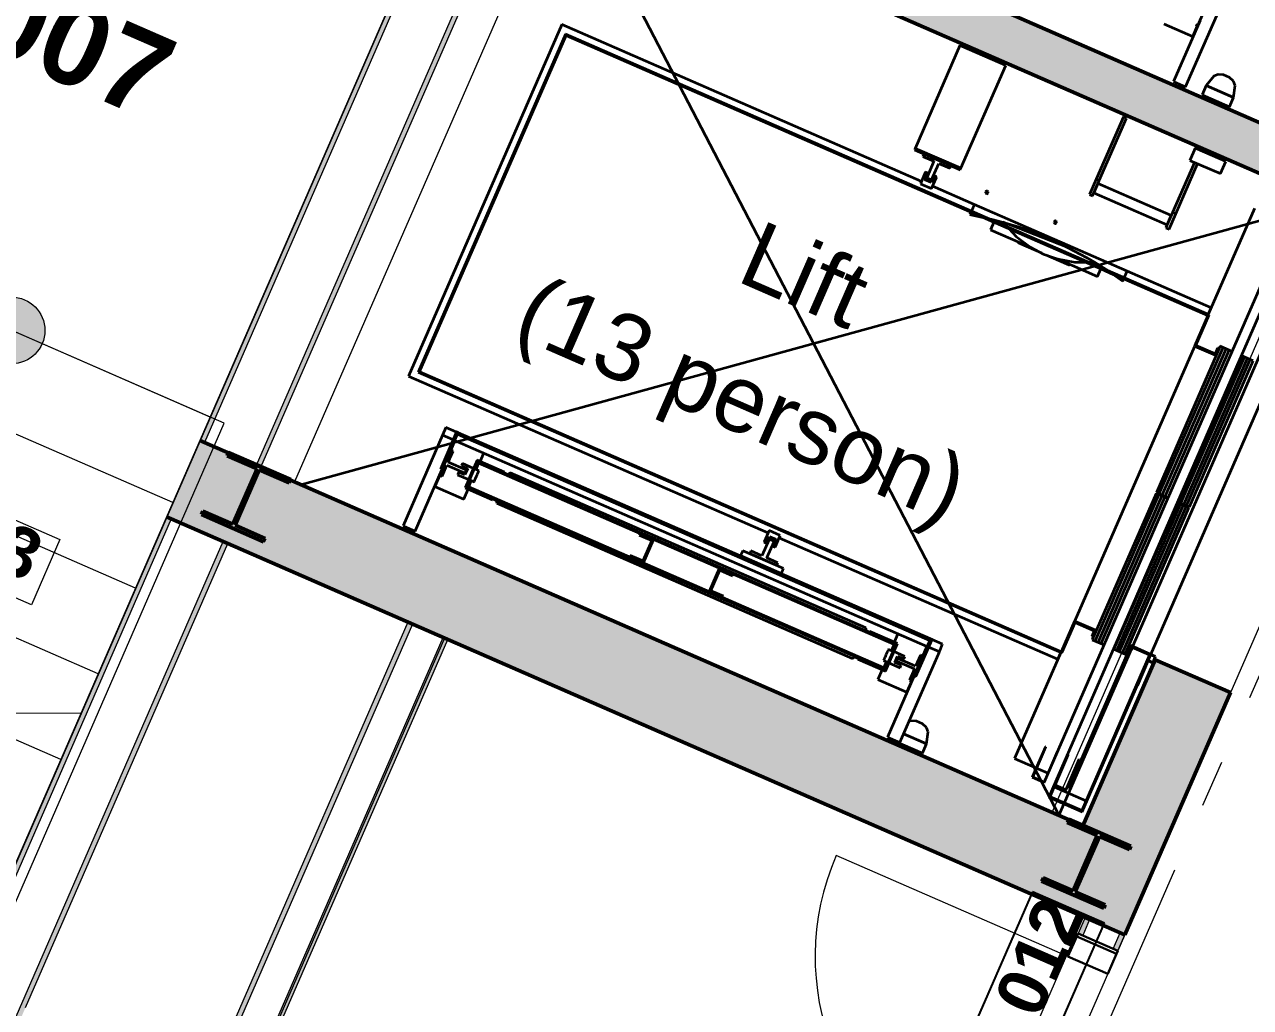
# Model space of a CAD drawing. Header units: millimetres. Extents: x -37281 to 954596, y -59787 to 956680.
# Drawn here: x 13860 to 17538, y -2818 to 130 of the extents above; entities that cross this region are included whole.
import ezdxf
from ezdxf.enums import TextEntityAlignment as Align

# ---------------------------------------------------------------- set-up
doc = ezdxf.new("R2010")
doc.units = ezdxf.units.MM
doc.header["$MEASUREMENT"] = 0
doc.linetypes.add('Double Dashed', pattern=[1093.611073, 529.166651, -211.666656, 141.111112, -211.666656])
for name, color, linetype in [('A-05-M_Gross_Int_Circulation', 7, 'Continuous'), ('A-05-M_Gross_Int_Plant', 7, 'Continuous'), ('A-15-M_Column_Int', 7, 'Continuous'), ('A-15-MG_Structural_Grid', 7, 'Continuous'), ('A-20-M_Floor_Slab', 7, 'Continuous'), ('A-25-M_Wall_Int', 7, 'Continuous'), ('ArchiCAD Door Markers', 7, 'Continuous'), ('ArchiCAD Doors', 7, 'Continuous'), ('New_A-05-M_Gross_Int_Circulation', 7, 'Continuous')]:
    doc.layers.add(name, color=color, linetype=linetype)
for name, color, linetype, lineweight, true_color in [('A-05-M_Gross_Int_Circulation_Pen_No__74', 7, 'Continuous', 20, 0x606060), ('A-05-M_Gross_Int_Plant_Pen_No__74', 7, 'Continuous', 20, 0x606060), ('A-15-M_Column_Int_Pen_No__28', 7, 'Continuous', 50, 0x2a2a2a), ('A-15-MG_Structural_Grid_Pen_No__163', 7, 'Continuous', 0, 0x750077), ('A-25-M_Wall_Int_Pen_No__107', 7, 'Continuous', 15, 0xa6a6a6), ('A-25-M_Wall_Int_Pen_No__27', 7, 'Continuous', 50, 0x2a2a2a), ('ArchiCAD Doors_Pen_No__27', 7, 'Continuous', 50, 0x2a2a2a), ('ArchiCAD Doors_Pen_No__43', 7, 'Continuous', 30, 0x444444), ('ArchiCAD Doors_Pen_No__63', 7, 'Continuous', 20, 0x606060), ('New_A-05-M_Gross_Int_Circulation_Pen_No__74', 7, 'Continuous', 20, 0x606060)]:
    doc.layers.add(name, color=color, linetype=linetype, lineweight=lineweight, true_color=true_color)
for name, color, linetype, lineweight in [('A-20-M_Floor_Slab_Pen_No__89', 8, 'Continuous', 20), ('A-25-M_Wall_Int_Pen_No__1', 7, 'Continuous', 13), ('A-30-M_Stair_Pen_No__1', 7, 'Continuous', 13), ('A-30-M_Stair_Pen_No__2', 8, 'Continuous', 15), ('A-80-M_Lift_Pen_No__8', 7, 'Continuous', 35), ('ArchiCAD Door Markers_Pen_No__1', 7, 'Continuous', 13), ('ArchiCAD Door Markers_Pen_No__5', 7, 'Continuous', 25), ('ArchiCAD Doors_Pen_No__1', 7, 'Continuous', 13), ('ArchiCAD Zone Stamps_Pen_No__9', 7, 'Continuous', 13), ('New_A-95-P_Text_1_50_GA_Pen_No__1', 7, 'Continuous', 13), ('New_ArchiCAD Zone Stamps_Pen_No__9', 7, 'Continuous', 13)]:
    doc.layers.add(name, color=color, linetype=linetype, lineweight=lineweight)
doc.styles.add('GENERATED_STYLE_1', font='')
doc.styles.add('GENERATED_STYLE_2', font='')
doc.styles.add('GENERATED_STYLE_3', font='')
doc.styles.add('GENERATED_STYLE_4', font='')
doc.styles.get('GENERATED_STYLE_1').set_extended_font_data('Swis721 BT', bold=True)
doc.styles.get('GENERATED_STYLE_2').set_extended_font_data('Arial', bold=True)
doc.styles.get('GENERATED_STYLE_3').set_extended_font_data('Arial')
doc.styles.get('GENERATED_STYLE_4').set_extended_font_data('Swis721 BT')

# ---------------------------------------------------------------- blocks, each defined once
blk = doc.blocks.new('Hub Circulation-Second_SF014_18_3', base_point=(12677, 5772.6))
at = {"layer": 'New_A-05-M_Gross_Int_Circulation_Pen_No__74', "linetype": 'Continuous'}
blk.add_line((19055.2, 1744.8), (16671.1, -3722.7), dxfattribs=at)
at = {"layer": 'New_ArchiCAD Zone Stamps_Pen_No__9'}
for tag, height, style, p in [('ROOM_NAME', 250, 'GENERATED_STYLE_2', (11346.7, 7549.1)), ('zoneNameLine2', 250, 'GENERATED_STYLE_2', (11158.2, 7117)), ('ROOM_NUMBER', 200, 'GENERATED_STYLE_3', (10969.8, 6696.3)), ('measuredAreaCode', 200, 'GENERATED_STYLE_3', (10812.8, 6336.2)), ('ROOM_WALLS_PRM', 200, 'GENERATED_STYLE_3', (11120.2, 6202.1)), ('DUMMY_649', 200, 'GENERATED_STYLE_3', (11749.4, 5927.8)), ('DUMMY_650', 133.3, 'GENERATED_STYLE_3', (12028.6, 5821.2))]:
    blk.add_attdef(tag, text='', height=height, rotation=336.4404, dxfattribs=dict(at, style=style)).set_placement(p, align=Align.TOP_LEFT)
blk = doc.blocks.new('Female WC_INB 2253_24_3', base_point=(14906.9, -4820.6))
at = {"layer": 'A-05-M_Gross_Int_Plant_Pen_No__74', "linetype": 'Continuous'}
for p, q in [((15120.2, -1710.3), (14465.7, -3211.3)), ((17036.9, -2546.1), (15120.2, -1710.3)), ((16501.3, -3774.4), (17036.9, -2546.1))]:
    blk.add_line(p, q, dxfattribs=at)
at = {"layer": 'ArchiCAD Zone Stamps_Pen_No__9'}
for tag, height, style, p in [('ROOM_NAME', 250, 'GENERATED_STYLE_2', (14519.2, -3455.1)), ('zoneNameLine2', 250, 'GENERATED_STYLE_2', (14330.7, -3887.2)), ('ROOM_NUMBER', 200, 'GENERATED_STYLE_3', (14142.3, -4307.9)), ('measuredAreaCode', 200, 'GENERATED_STYLE_3', (13985.3, -4668)), ('DUMMY_649', 200, 'GENERATED_STYLE_3', (14292.7, -4802.1)), ('DUMMY_650', 200, 'GENERATED_STYLE_3', (14763.4, -5007.3)), ('DUMMY_651', 133.3, 'GENERATED_STYLE_3', (15042.7, -5113.9))]:
    blk.add_attdef(tag, text='', height=height, rotation=336.4404, dxfattribs=dict(at, style=style)).set_placement(p, align=Align.TOP_LEFT)
blk = doc.blocks.new('Stair 03_INB 2252_29_3', base_point=(13326.6, -173.2))
at = {"layer": 'A-05-M_Gross_Int_Circulation_Pen_No__74', "linetype": 'Continuous'}
blk.add_line((12614.2, -5180.7), (15322.2, 1029.5), dxfattribs=at)
at = {"layer": 'ArchiCAD Zone Stamps_Pen_No__9'}
for tag, height, style, p in [('ROOM_NAME', 250, 'GENERATED_STYLE_2', (13078.5, 1131.5)), ('zoneNameLine2', 250, 'GENERATED_STYLE_2', (12890, 699.3)), ('ROOM_NUMBER', 200, 'GENERATED_STYLE_3', (12701.6, 278.6)), ('measuredAreaCode', 200, 'GENERATED_STYLE_3', (12544.6, -81.5)), ('DUMMY_649', 200, 'GENERATED_STYLE_3', (12852, -215.5)), ('DUMMY_650', 200, 'GENERATED_STYLE_3', (13341.3, -428.9)), ('DUMMY_651', 133.3, 'GENERATED_STYLE_3', (13620.6, -535.5))]:
    blk.add_attdef(tag, text='', height=height, rotation=336.4404, dxfattribs=dict(at, style=style)).set_placement(p, align=Align.TOP_LEFT)
blk = doc.blocks.new('Slab_3_3', base_point=(4098.2, -1742.5))
at = {"layer": 'A-20-M_Floor_Slab_Pen_No__89', "linetype": 'Continuous', "flags": 128}
for points in [[(4098.2, -1742.5), (7679.1, 6433.3), (7408.6, 6181.5), (7863.9, 6610.1), (7781, 6699.2), (15385.5, 13775.7), (15455.9, 13700.1), (17774.7, 15857.9), (18446.1, 15136.4), (19353.7, 17217.8), (53673.3, 2252.6), (46447.7, -14317.9), (43562.2, -13059.7), (41504.6, -17778.4), (12656.3, -5199.1), (14458.9, -1065.4), (11927.1, 38.6), (10023.8, -4326.4)], [(17800.8, -266.4), (15527.5, 724.8), (16328.9, 2562.7), (18602.2, 1571.5)], [(16943.4, -2232.6), (17744.8, -394.7), (15471.5, 596.5), (14670.1, -1241.4)]]:
    blk.add_lwpolyline(points, close=True, dxfattribs=at)
blk = doc.blocks.new('Wall_23_3', base_point=(12614.2, -5180.7))
at = {"layer": 'A-25-M_Wall_Int_Pen_No__107', "linetype": 'Continuous'}
for points in [[(15187.4, 720.4), (14386, -1117.5), (14399.7, -1123.4), (15201.1, 714.4)], [(15356.9, 646.5), (14555.5, -1191.4), (14569.3, -1197.4), (15370.7, 640.5)], [(14286, -1346.6), (12614.2, -5180.7), (12627.9, -5186.7), (14299.8, -1352.6)], [(14455.6, -1420.6), (12783.8, -5254.7), (12797.5, -5260.7), (14469.4, -1426.6)]]:
    blk.add_hatch(color=256, dxfattribs=at).paths.add_polyline_path(points)
at = {"layer": 'A-25-M_Wall_Int_Pen_No__107', "linetype": 'Continuous', "lineweight": 0, "true_color": 0x535353}
for points in [[(14386, -1117.5), (14286, -1346.6), (14299.8, -1352.6), (14399.7, -1123.4)], [(14399.7, -1123.4), (14299.8, -1352.6), (14455.6, -1420.6), (14555.5, -1191.4)], [(14555.5, -1191.4), (14455.6, -1420.6), (14469.4, -1426.6), (14569.3, -1197.4)]]:
    blk.add_hatch(color=251, dxfattribs=at).paths.add_polyline_path(points)
at = {"layer": 'A-25-M_Wall_Int_Pen_No__1', "linetype": 'Continuous'}
for p, q in [((15201.1, 714.4), (14399.7, -1123.4)), ((14555.5, -1191.4), (15356.9, 646.5)), ((14299.8, -1352.6), (12627.9, -5186.7)), ((12783.8, -5254.7), (14455.6, -1420.6))]:
    blk.add_line(p, q, dxfattribs=at)
at = {"layer": 'A-25-M_Wall_Int_Pen_No__1', "linetype": 'Continuous', "flags": 128}
for points in [[(14569.3, -1197.4), (15370.7, 640.5)], [(15080.6, 475.5), (12614.2, -5180.7)], [(13862.8, -2817.6), (14469.4, -1426.6)]]:
    blk.add_lwpolyline(points, dxfattribs=at)
at = {"layer": 'A-25-M_Wall_Int_Pen_No__27', "linetype": 'Continuous'}
for p, q in [((14399.7, -1123.4), (14386, -1117.5)), ((14555.5, -1191.4), (14399.7, -1123.4)), ((14569.3, -1197.4), (14555.5, -1191.4)), ((14286, -1346.6), (14299.8, -1352.6)), ((14299.8, -1352.6), (14455.6, -1420.6)), ((14455.6, -1420.6), (14469.4, -1426.6))]:
    blk.add_line(p, q, dxfattribs=at)
blk = doc.blocks.new('Wall_25_3', base_point=(14403.6, -3053.4))
at = {"layer": 'A-25-M_Wall_Int_Pen_No__107', "linetype": 'Continuous'}
for points in [[(15010.2, -1662.4), (14403.6, -3053.4), (14411.4, -3073.1), (15023.9, -1668.4)], [(14470.8, -3224.5), (15129.4, -1714.3), (15115.6, -1708.3), (14463.1, -3204.8)]]:
    blk.add_hatch(color=256, dxfattribs=at).paths.add_polyline_path(points)
at = {"layer": 'A-25-M_Wall_Int_Pen_No__1', "linetype": 'Continuous'}
for p, q in [((15023.9, -1668.4), (14411.4, -3073.1)), ((14463.1, -3204.8), (15115.6, -1708.3))]:
    blk.add_line(p, q, dxfattribs=at)
at = {"layer": 'A-25-M_Wall_Int_Pen_No__1', "linetype": 'Continuous', "flags": 128}
for points in [[(15010.2, -1662.4), (14403.6, -3053.4)], [(15129.4, -1714.3), (15010.2, -1662.4)], [(14470.8, -3224.5), (15129.4, -1714.3)]]:
    blk.add_lwpolyline(points, dxfattribs=at)
blk = doc.blocks.new('Wall_71_3', base_point=(15243.3, 848.8))
at = {"layer": 'A-25-M_Wall_Int_Pen_No__107', "linetype": 'Continuous', "lineweight": 0, "true_color": 0x535353}
blk.add_hatch(color=251, dxfattribs=at).paths.add_polyline_path([(15370.7, 640.5), (17836.5, -434.7), (17892.4, -306.4), (15426.7, 768.8)])
at = {"layer": 'A-25-M_Wall_Int_Pen_No__27', "linetype": 'Continuous', "flags": 128}
for points in [[(17892.4, -306.4), (15426.7, 768.8)], [(15370.7, 640.5), (17836.5, -434.7)]]:
    blk.add_lwpolyline(points, dxfattribs=at)
blk = doc.blocks.new('Wall_72_3', base_point=(14386, -1117.5))
at = {"layer": 'A-25-M_Wall_Int_Pen_No__107', "linetype": 'Continuous', "lineweight": 0, "true_color": 0x535353}
blk.add_hatch(color=251, dxfattribs=at).paths.add_polyline_path([(14469.4, -1426.6), (17160.6, -2600.1), (17035.1, -2272.6), (14569.3, -1197.4)])
at = {"layer": 'A-25-M_Wall_Int_Pen_No__27', "linetype": 'Continuous', "flags": 128}
for points in [[(17035.1, -2272.6), (14569.3, -1197.4)], [(14469.4, -1426.6), (17160.6, -2600.1)]]:
    blk.add_lwpolyline(points, dxfattribs=at)
blk = doc.blocks.new('Simple Door Opening_5')
at = {"layer": 'ArchiCAD Doors_Pen_No__27', "linetype": 'Continuous'}
for p, q in [((-455, 0), (-455, 246)), ((455, 0), (455, 246))]:
    blk.add_line(p, q, dxfattribs=at)
blk = doc.blocks.new('Simple Door Opening_6')
at = {"layer": 'ArchiCAD Doors_Pen_No__27', "linetype": 'Continuous'}
for p, q in [((-450, 0), (-450, -246)), ((450, 0), (450, -246))]:
    blk.add_line(p, q, dxfattribs=at)
blk = doc.blocks.new('Wall_74_3', base_point=(19055.2, 1744.8))
at = {"layer": 'A-25-M_Wall_Int_Pen_No__107', "linetype": 'Continuous', "lineweight": 0, "true_color": 0x535353}
for points in [[(19055.2, 1744.8), (18693.8, 1531.5), (18473.1, 1025.3), (18698.6, 927)], [(18338.9, 102), (18113.4, 200.4), (17615.8, -940.9), (17841.3, -1039.2)], [(17477.5, -1873.3), (17252, -1775), (17035.1, -2272.6), (17160.6, -2600.1)]]:
    blk.add_hatch(color=251, dxfattribs=at).paths.add_polyline_path(points)
at = {"layer": 'A-25-M_Wall_Int_Pen_No__27', "linetype": 'Continuous', "flags": 128}
for points in [[(18698.6, 927), (19055.2, 1744.8)], [(18693.8, 1531.5), (18473.1, 1025.3)], [(18113.4, 200.4), (17892.4, -306.4)], [(17841.3, -1039.2), (18338.9, 102)], [(17836.5, -434.7), (17615.8, -940.9)], [(17252, -1775), (17035.1, -2272.6)], [(17160.6, -2600.1), (17477.5, -1873.3)]]:
    blk.add_lwpolyline(points, dxfattribs=at)
at = {"layer": 'ArchiCAD Doors', "color": 251, "linetype": 'Continuous', "lineweight": 20, "true_color": 0x606060, "xscale": -1, "zscale": 1000, "rotation": 246.4404159907759}
for name, p in [('Simple Door Opening_6', (18518.8, 514.5)), ('Simple Door Opening_5', (17433.9, -1357.9))]:
    blk.add_blockref(name, p, dxfattribs=at)
blk = doc.blocks.new('Door 19_5')
at = {"layer": 'ArchiCAD Doors_Pen_No__1', "linetype": 'Continuous'}
for p, q in [((-455.3, -15), (-455.3, 0)), ((455.3, -15), (455.3, 0)), ((-455.3, -115), (-455.3, -15)), ((455.3, -115), (455.3, -15)), ((-455.3, -130), (-455.3, -115)), ((455.3, -130), (455.3, -115))]:
    blk.add_line(p, q, dxfattribs=at)
at = {"layer": 'ArchiCAD Doors_Pen_No__43', "linetype": 'Continuous'}
for p, q in [((-445.3, 0), (-455.3, 0)), ((-455.3, 0), (-455.3, -130)), ((-379.3, 0), (-445.3, 0)), ((-445.3, 0), (-445.3, -130)), ((-379.3, -130), (-379.3, 0)), ((445.3, 0), (379.3, 0)), ((379.3, 0), (379.3, -130)), ((445.3, 0), (455.3, 0)), ((445.3, -130), (445.3, 0)), ((455.3, 0), (455.3, -130)), ((-445.3, -130), (-455.3, -130)), ((-445.3, -130), (-379.3, -130)), ((379.3, -130), (445.3, -130)), ((445.3, -130), (455.3, -130))]:
    blk.add_line(p, q, dxfattribs=at)
at = {"layer": 'ArchiCAD Doors_Pen_No__63', "linetype": 'Continuous'}
blk.add_line((379.3, 0), (379.3, 758.5), dxfattribs=at)
blk.add_arc((379.3, 0), 758.5, 90, 180, dxfattribs=at)
blk = doc.blocks.new('Door Stamp 17_3')
at = {"layer": 'ArchiCAD Door Markers_Pen_No__5', "linetype": 'Continuous'}
for p, q in [((514.6, -70), (-514.6, -70)), ((-514.6, -70), (-514.6, -305.7)), ((514.6, -70), (-514.6, -70)), ((514.6, -305.7), (514.6, -70)), ((-514.6, -305.7), (514.6, -305.7))]:
    blk.add_line(p, q, dxfattribs=at)
at = {"layer": 'ArchiCAD Door Markers_Pen_No__1', "style": 'GENERATED_STYLE_2'}
blk.add_attdef('AC_WIDO_ID', text='', height=150, rotation=180, dxfattribs=at).set_placement((457.5, -21.1), align=Align.BOTTOM_LEFT)
blk = doc.blocks.new('Wall_75_3', base_point=(17260.6, -2370.9))
at = {"layer": 'A-25-M_Wall_Int_Pen_No__107', "linetype": 'Continuous'}
for points in [[(17041.5, -2548.1), (17020.8, -2595.5), (17034.6, -2601.5), (17055.2, -2554.1)], [(17146.9, -2594.1), (17126.2, -2641.4), (17140, -2647.4), (17160.6, -2600.1)], [(16656.9, -3430.1), (16552, -3670.7), (16565.7, -3676.7), (16670.6, -3436.1)], [(16762.3, -3476.1), (16657.4, -3716.7), (16671.1, -3722.7), (16776, -3482.1)]]:
    blk.add_hatch(color=256, dxfattribs=at).paths.add_polyline_path(points)
at = {"layer": 'A-25-M_Wall_Int_Pen_No__1', "linetype": 'Continuous'}
for p, q in [((17055.2, -2554.1), (17034.6, -2601.5)), ((17034.6, -2601.5), (17020.8, -2595.5)), ((17126.2, -2641.4), (17034.6, -2601.5)), ((17126.2, -2641.4), (17146.9, -2594.1)), ((17140, -2647.4), (17126.2, -2641.4)), ((16670.6, -3436.1), (16565.7, -3676.7)), ((16670.6, -3436.1), (16656.9, -3430.1)), ((16762.3, -3476.1), (16670.6, -3436.1)), ((16657.4, -3716.7), (16762.3, -3476.1)), ((16776, -3482.1), (16762.3, -3476.1))]:
    blk.add_line(p, q, dxfattribs=at)
at = {"layer": 'A-25-M_Wall_Int_Pen_No__1', "linetype": 'Continuous', "flags": 128}
for points in [[(17041.5, -2548.1), (17020.8, -2595.5)], [(17160.6, -2600.1), (17041.5, -2548.1)], [(17140, -2647.4), (17160.6, -2600.1)], [(16656.9, -3430.1), (16552, -3670.7)], [(16671.1, -3722.7), (16776, -3482.1)], [(16565.7, -3676.7), (16657.4, -3716.7)]]:
    blk.add_lwpolyline(points, dxfattribs=at)
at = {"layer": 'ArchiCAD Door Markers'}
ref = blk.add_blockref('Door Stamp 17_3', (16958, -3064.8), dxfattribs=dict(at, rotation=246.4404154257695))
ref.add_attrib('AC_WIDO_ID', 'XD02.012', dxfattribs={"layer": 'ArchiCAD Door Markers_Pen_No__1', "color": 7, "height": 150, "rotation": 66.4404, "style": 'GENERATED_STYLE_2'}).set_placement((16711, -3407.2), align=Align.BOTTOM_LEFT)
at = {"layer": 'ArchiCAD Doors', "color": 251, "linetype": 'Continuous', "lineweight": 20, "true_color": 0x606060, "zscale": 1000, "rotation": 66.44041542576947}
blk.add_blockref('Door 19_5', (16838.8, -3012.8), dxfattribs=at)
blk = doc.blocks.new('Universal Columns Column 19_3')
at = {"layer": 'A-15-M_Column_Int', "linetype": 'Continuous', "lineweight": 0, "true_color": 0xffffff}
h = blk.add_hatch(dxfattribs=at)
h.set_pattern_fill('613_01__a5_STUCCO_0003', style=0, pattern_type=2)
h.set_pattern_definition([(286.3, (0, 0), (-3213820, 11866500), [3000, -14992680]), (309.93, (992000, -2522800), (-1760680, 765780), [4670, -4288600]), (111.49, (-168200, -712500), (765800, 1760700), [7100, -2708200]), (111.49, (-238700, -1062700), (765800, 1760700), [7100, -2708200]), (111.49, (-566500, -1578300), (765800, 1760700), [7100, -2708200]), (111.49, (-655700, -1708100), (765800, 1760700), [7100, -2708200]), (111.494, (-465300, -1834400), (765800, 1760700), [7100, -2708200]), (111.494, (-104200, -1931700), (765800, 1760700), [7100, -2708200]), (111.494, (257800, -2002000), (765800, 1760700), [7100, -2708200]), (183.06, (-194600, -886000), (2526450, 994900), [11200, -4282100]), (183.06, (-349700, -1079650), (2526450, 994900), [11200, -4282100]), (183.06, (116350, -2076500), (2526450, 994900), [11200, -4282100]), (111.49, (-350400, -1231700), (765800, 1760700), [7100, -2708200]), (111.49, (-502900, -1720200), (765800, 1760700), [7100, -2708200]), (111.494, (-274000, -1895900), (765800, 1760700), [7100, -2708200]), (111.494, (322000, -2155100), (765800, 1760700), [7100, -2708200]), (48.06, (-367140, -1412600), (765780, 1760680), [10500, -6061050]), (48.06, (-236400, -1671930), (765780, 1760680), [10520, -6061050]), (48.06, (-93300, -549600), (765800, 1760700), [10500, -6061050]), (48.06, (189050, -378800), (765800, 1760700), [10500, -6061050]), (48.06, (50600, -207200), (765800, 1760700), [10500, -6061050]), (48.06, (563700, -450600), (765800, 1760700), [10500, -6061050]), (48.06, (904800, -517960), (765780, 1760680), [10500, -6061050]), (48.06, (1265960, -877540), (765780, 1760680), [10500, -6061050]), (48.06, (1482600, -916100), (765780, 1760680), [10520, -6061050]), (48.06, (1273060, -1199550), (765780, 1760680), [10520, -6061050]), (48.06, (1211900, -1491860), (765780, 1760680), [10520, -6061050]), (48.06, (943500, -1689000), (765780, 1760680), [10520, -6061050]), (48.06, (1016600, -1999200), (765780, 1760680), [10520, -6061050]), (48.06, (801000, -2133260), (765780, 1760680), [10520, -6061050]), (48.06, (807600, -2293060), (765780, 1760680), [10520, -6061050]), (48.06, (630500, -2291960), (765780, 1760680), [10520, -6061050]), (48.06, (151700, -1607900), (765780, 1760680), [10520, -6061050]), (48.06, (70000, -1177460), (765780, 1760680), [10500, -6061050]), (48.06, (631750, -935800), (765780, 1760680), [10500, -6061050]), (48.06, (986700, -1181300), (765780, 1760680), [10500, -6061050]), (48.06, (850600, -1436000), (765780, 1760680), [10520, -6061050]), (48.06, (409300, -1365550), (765780, 1760680), [10500, -6061050]), (48.06, (488700, -1638000), (765780, 1760680), [10520, -6061050]), (48.06, (565600, -1787900), (765780, 1760680), [10520, -6061050]), (48.06, (297900, -886800), (765780, 1760680), [10500, -6061050]), (48.06, (277700, -629950), (765800, 1760700), [10500, -6061050]), (111.494, (551400, -2107800), (765800, 1760700), [7100, -2708200]), (111.494, (998900, -2140500), (765800, 1760700), [7100, -2708200]), (111.49, (707000, -1598400), (765800, 1760700), [7100, -2708200]), (111.494, (1193500, -1658100), (765800, 1760700), [7100, -2708200]), (111.49, (691100, -1191600), (765800, 1760700), [7100, -2708200]), (111.49, (1263300, -1334100), (765800, 1760700), [7100, -2708200]), (111.49, (979600, -866500), (765800, 1760700), [7100, -2708200]), (111.49, (1307600, -730700), (765800, 1760700), [7100, -2708200]), (111.49, (640400, -526600), (765800, 1760700), [7100, -2708200]), (111.49, (694500, -717200), (765800, 1760700), [7100, -2708200]), (111.49, (314700, -283700), (765800, 1760700), [7100, -2708200]), (111.49, (167600, -528500), (765800, 1760700), [7100, -2708200]), (111.49, (12400, -430600), (765800, 1760700), [7100, -2708200]), (111.49, (67100, -748000), (765800, 1760700), [7100, -2708200]), (111.49, (344000, -1091200), (765800, 1760700), [7100, -2708200]), (111.49, (29600, -939300), (765800, 1760700), [7100, -2708200]), (111.49, (438400, -757700), (765800, 1760700), [7100, -2708200]), (111.49, (-42600, -1373600), (765800, 1760700), [7100, -2708200]), (169.023, (65740, -1702860), (-7808487, 1302433), [10530, -17691000]), (169.023, (1133700, -1883880), (-7808487, 1302433), [10530, -17691000]), (169.023, (1445740, -1224800), (-7808487, 1302433), [10530, -17691000]), (169.023, (1047320, -1405880), (-7808487, 1302433), [10530, -17691000]), (169.023, (180300, -1357830), (-7808487, 1302433), [10530, -17691000]), (169.023, (-432670, -1577200), (-7808487, 1302433), [10530, -17691000]), (169.023, (223600, -966600), (-7808487, 1302433), [10530, -17691000]), (169.023, (1136430, -1014340), (-7808487, 1302433), [10530, -17691000]), (169.023, (1524220, -1021000), (-7808487, 1302433), [10530, -17691000]), (169.023, (1135220, -608810), (-7808487, 1302433), [10530, -17691000]), (169.023, (893470, -721350), (-7808487, 1302433), [10530, -17691000]), (169.023, (840820, -1017380), (-7808487, 1302433), [10530, -17691000]), (169.023, (46180, -1841170), (-7808487, 1302433), [10530, -17691000]), (169.023, (407640, -1861700), (-7808487, 1302433), [10530, -17691000]), (169.023, (845750, -1951000), (-7808487, 1302433), [10530, -17691000]), (48.06, (1350950, -1429200), (765780, 1760680), [10520, -6061050]), (48.06, (1140700, -2005970), (765780, 1760680), [10520, -6061050]), (48.06, (978100, -2309850), (765780, 1760680), [10520, -6061050]), (48.06, (198750, -158600), (765800, 1760700), [10500, -6061050]), (48.06, (458460, -261400), (765800, 1760700), [10500, -6061050]), (48.06, (772750, -448730), (765780, 1760680), [10500, -6061050]), (48.06, (1481360, -686060), (765780, 1760680), [10520, -6061050]), (48.06, (1667650, -817700), (765780, 1760680), [10520, -6061050]), (48.06, (1651400, -901750), (765780, 1760680), [10520, -6061050])])
h.paths.add_polyline_path([(-101.8, -101.6), (101.8, -101.6), (101.8, -90.6), (3.6, -90.6), (3.6, 90.6), (101.8, 90.6), (101.8, 101.6), (-101.8, 101.6), (-101.8, 90.6), (-3.6, 90.6), (-3.6, -90.6), (-101.8, -90.6)])
at = {"layer": 'A-15-M_Column_Int_Pen_No__28', "linetype": 'Continuous'}
for p, q in [((101.8, 101.6), (-101.8, 101.6)), ((-101.8, 101.6), (-101.8, 90.6)), ((-101.8, 90.6), (-3.6, 90.6)), ((-3.6, 90.6), (-3.6, -90.6)), ((3.6, -90.6), (3.6, 90.6)), ((3.6, 90.6), (101.8, 90.6)), ((101.8, 90.6), (101.8, 101.6)), ((-3.6, -90.6), (-101.8, -90.6)), ((-101.8, -90.6), (-101.8, -101.6)), ((-101.8, -101.6), (101.8, -101.6)), ((101.8, -90.6), (3.6, -90.6)), ((101.8, -101.6), (101.8, -90.6))]:
    blk.add_line(p, q, dxfattribs=at)
blk = doc.blocks.new('Standard grid marker')
at = {"layer": 'A-15-MG_Structural_Grid_Pen_No__163', "linetype": 'Double Dashed'}
blk.add_line((1000, 0), (29726, 0), dxfattribs=at)
at = {"layer": 'A-15-MG_Structural_Grid_Pen_No__163', "style": 'GENERATED_STYLE_4'}
for tag, p in [('AC_MarkerText_1_0', (-500, 41.2)), ('AC_MarkerText_1_1', (31226, 41.2))]:
    blk.add_attdef(tag, text='', height=350, rotation=90, dxfattribs=at).set_placement(p, align=Align.MIDDLE_CENTER)
blk = doc.blocks.new('ST01.03_2')
at = {"layer": 'A-30-M_Stair_Pen_No__2', "linetype": 'Continuous'}
blk.add_hatch(color=256, dxfattribs=at).paths.add_polyline_path([(750, 0, 1), (550, 0, 1)])
at = {"layer": 'A-30-M_Stair_Pen_No__1', "linetype": 'Continuous'}
for p, q in [((0, 0), (0, 1483.665)), ((650, 1248.665), (0, 968.665)), ((0, 1120), (1005.882, 1120)), ((0, 840), (1300, 840)), ((0, 560), (1300, 560)), ((0, 280), (1300, 280)), ((0, 0), (1300, 0)), ((0, 0), (1300, 0))]:
    blk.add_line(p, q, dxfattribs=at)
blk.add_circle((650, 0), 100, dxfattribs=at)

msp = doc.modelspace()

# ---------------------------------------------------------------- linework, layer by layer
at = {"layer": 'A-80-M_Lift_Pen_No__8', "linetype": 'Continuous'}
for p, q in [((15491.5, 587.9), (16963.4, -2241.3)), ((17343.3, -56.5), (17461.8, 215.3)), ((17379.8, 127.2), (17412.6, 202.4)), ((15471.9, 130), (15012.2, -924.1)), ((16550.5, -340.3), (15471.9, 130)), ((17277.7, 131.9), (17364.7, 94)), ((17386.6, 142.8), (17306.6, -40.5)), ((17364.7, 94), (17379.3, 127.4)), ((17372.5, 130.4), (17379.8, 127.2)), ((15483.3, 101.1), (15041.2, -912.7)), ((15045.1, -911.2), (15484.8, 97.1)), ((17413.7, -740.7), (15483.3, 101.1)), ((15484.8, 97.1), (17409.8, -742.2)), ((17364.7, 94), (17365.2, 93.8)), ((16666.4, 67.4), (16531.9, -241.1)), ((16803.9, 7.4), (16666.4, 67.4)), ((16669.4, -301), (16803.9, 7.4)), ((17428.1, -24.8), (17404.9, -52.8)), ((17441.2, -19.6), (17428.1, -24.8)), ((17457, -21), (17441.2, -19.6)), ((17466.1, -25), (17457, -21)), ((17475.3, -29), (17466.1, -25)), ((17487.1, -39.6), (17475.3, -29)), ((17306.6, -40.5), (17343.3, -56.5)), ((17404.9, -52.8), (17392.9, -80.3)), ((17487.4, -88.8), (17404.9, -52.8)), ((17404.9, -52.8), (17446.2, -70.8)), ((17446.2, -70.8), (17487.4, -88.8)), ((17492.2, -52.7), (17487.1, -39.6)), ((17487.4, -88.8), (17492.2, -52.7)), ((17392.9, -80.3), (17475.4, -116.3)), ((17475.4, -116.3), (17487.4, -88.8)), ((17156.8, -146.5), (17075.3, -333.5)), ((17166, -150.5), (17156.8, -146.5)), ((17084.4, -337.5), (17166, -150.5)), ((16531.9, -241.1), (16529.9, -245.7)), ((16529.9, -245.7), (16667.4, -305.6)), ((16669.4, -301), (16531.9, -241.1)), ((17372.2, -240.4), (17356.2, -277.1)), ((17463.9, -280.4), (17372.2, -240.4)), ((16557.9, -257.9), (16554.7, -265.2)), ((16554.7, -265.2), (16588.1, -279.8)), ((16639.4, -293.4), (16557.9, -257.9)), ((16588.1, -279.8), (16566.5, -329.3)), ((16581.2, -335.7), (16602.8, -286.2)), ((16602.8, -286.2), (16636.2, -300.8)), ((16636.2, -300.8), (16639.4, -293.4)), ((17370, -283.1), (17304.4, -433.4)), ((17313.6, -437.4), (17379.1, -287.1)), ((17356.2, -277.1), (17447.9, -317)), ((17447.9, -317), (17463.9, -280.4)), ((16562.1, -313.7), (16547.5, -347.2)), ((16561.3, -335.7), (16569.5, -316.9)), ((16562.7, -312.4), (16562.1, -313.7)), ((16569.5, -316.9), (16562.1, -313.7)), ((16570.1, -315.5), (16562.7, -312.4)), ((16566.5, -329.3), (16581.2, -335.7)), ((16569.5, -316.9), (16570.1, -315.5)), ((16588.3, -325.1), (16580.1, -343.9)), ((16581, -361.8), (16595.6, -328.3)), ((16588.9, -323.7), (16588.3, -325.1)), ((16595.6, -328.3), (16588.3, -325.1)), ((16596.2, -326.9), (16588.9, -323.7)), ((16595.6, -328.3), (16596.2, -326.9)), ((16667.4, -305.6), (16669.4, -301)), ((16547.5, -347.2), (16581, -361.8)), ((16580.1, -343.9), (16561.3, -335.7)), ((16580.7, -342.5), (16561.9, -334.3)), ((16709.4, -409.6), (16584, -354.9)), ((17075.3, -333.5), (17055.3, -379.3)), ((17064.4, -383.3), (17084.4, -337.5)), ((17080.4, -346.6), (17068.4, -374.1)), ((17084.4, -337.5), (17075.3, -333.5)), ((17300.4, -442.6), (17080.4, -346.6)), ((17764.8, -403.4), (14690.1, -1250)), ((16743.4, -371.5), (16743.1, -373)), ((16743.1, -373), (16743.3, -374.6)), ((16743.3, -374.6), (16744.2, -375.9)), ((16744.3, -370.2), (16743.4, -371.5)), ((16744.2, -375.9), (16745.5, -376.8)), ((16745.6, -369.4), (16744.3, -370.2)), ((16745.5, -376.8), (16747, -377.1)), ((16747.1, -369.1), (16745.6, -369.4)), ((16747, -377.1), (16748.5, -376.8)), ((16748.7, -369.4), (16747.1, -369.1)), ((16748.5, -376.8), (16749.8, -376)), ((16750, -370.3), (16748.7, -369.4)), ((16749.8, -376), (16750.7, -374.7)), ((16750.8, -371.6), (16750, -370.3)), ((16750.7, -374.7), (16751.1, -373.2)), ((16751.1, -373.2), (16750.8, -371.6)), ((17055.3, -379.3), (17064.4, -383.3)), ((17068.4, -374.1), (17288.4, -470.1)), ((16699.4, -432.5), (16696.2, -439.8)), ((16696.2, -439.8), (16736, -448.5)), ((16709.4, -409.6), (16700.6, -429.7)), ((17167.7, -609.4), (16709.4, -409.6)), ((17749.8, -437.8), (16978.4, -2206.9)), ((17304.4, -433.4), (17284.4, -479.2)), ((17293.6, -483.2), (17313.6, -437.4)), ((17313.6, -437.4), (17304.4, -433.4)), ((17549.7, -421.4), (17411, -739.5)), ((16733.5, -447.9), (16767.9, -462.9)), ((16751, -451.7), (16760.9, -453.9)), ((16768.1, -462.5), (16758.1, -485.4)), ((16760.9, -453.9), (16795.4, -462.4)), ((16767.9, -462.9), (16768.1, -462.5)), ((16770.8, -456.3), (16769.3, -459.7)), ((16795.4, -462.4), (16842.7, -476.4)), ((16795.4, -462.4), (16808.7, -476.9)), ((16989.3, -538.2), (16795.4, -462.4)), ((16842.7, -476.4), (16914, -503.2)), ((16948.7, -461), (16948.4, -462.6)), ((16948.4, -462.6), (16948.7, -464.1)), ((16949.6, -459.7), (16948.7, -461)), ((16948.7, -464.1), (16949.5, -465.4)), ((16949.5, -465.4), (16950.8, -466.3)), ((16950.9, -458.9), (16949.6, -459.7)), ((16950.8, -466.3), (16952.3, -466.6)), ((16952.5, -458.6), (16950.9, -458.9)), ((16952.3, -466.6), (16953.9, -466.4)), ((16954, -459), (16952.5, -458.6)), ((17684, -463.6), (16952.5, -2141.1)), ((16953.9, -466.4), (16955.2, -465.5)), ((16955.3, -459.9), (16954, -459)), ((16955.2, -465.5), (16956.1, -464.2)), ((16956.1, -461.2), (16955.3, -459.9)), ((16956.4, -462.7), (16956.1, -461.2)), ((16956.1, -464.2), (16956.4, -462.7)), ((17288.4, -470.1), (17300.4, -442.6)), ((17482.6, -850.4), (17650.5, -465.4)), ((16758.1, -485.4), (16878.2, -537.7)), ((16813.7, -482.3), (16835.3, -505.9)), ((16835.3, -505.9), (16878.2, -537.7)), ((16914, -503.2), (16937.3, -512.2)), ((16937.3, -512.2), (16989.3, -538.2)), ((17284.4, -479.2), (17293.6, -483.2)), ((16840.6, -521.3), (16839.6, -523.6)), ((16839.6, -523.6), (16848.8, -527.6)), ((16849.8, -525.3), (16848.8, -527.6)), ((16848.8, -527.6), (16910.8, -554.7)), ((16878.2, -537.7), (16917.3, -558.1)), ((16989.3, -538.2), (17045.9, -568.3)), ((16917.3, -558.1), (16958.9, -572.9)), ((16924.3, -560.5), (16986.3, -587.6)), ((16958.9, -572.9), (17078.9, -625.3)), ((16958.9, -572.9), (17011.3, -582.7)), ((16986.3, -587.6), (16987.3, -585.3)), ((16986.3, -587.6), (16995.4, -591.6)), ((17011.3, -582.7), (17043.3, -582.5)), ((17045.9, -568.3), (17070.4, -582.3)), ((17050.7, -582.4), (17070.4, -582.3)), ((17070.4, -582.3), (17113, -609.6)), ((16995.4, -591.6), (16996.4, -589.3)), ((17078.9, -625.3), (17088.9, -602.3)), ((17088.9, -602.3), (17088.7, -602.8)), ((17088.7, -602.8), (17126.2, -619.2)), ((17090.1, -599.6), (17091.7, -595.9)), ((17124.3, -617.8), (17154.5, -639.7)), ((17158.9, -629.6), (17167.7, -609.4)), ((17419.8, -719.3), (17167.7, -609.4)), ((17154.5, -639.7), (17157.7, -632.3)), ((17411, -739.5), (17419.8, -719.3)), ((17409.8, -742.2), (17369.8, -833.9)), ((17373.7, -832.4), (17413.7, -740.7)), ((17011.4, -1659.5), (17371.2, -834.5)), ((17446.8, -834.8), (17255.5, -1273.6)), ((17264.4, -1277.5), (17455.8, -838.7)), ((17273.4, -1281.4), (17464.7, -842.6)), ((17369.8, -833.9), (17433, -861.5)), ((17431.5, -857.5), (17373.7, -832.4)), ((17438.9, -840.6), (17431.5, -857.5)), ((17433, -861.5), (17441.6, -841.8)), ((17441.6, -841.8), (17438.9, -840.6)), ((17482.6, -850.4), (17446.8, -834.8)), ((17282.3, -1285.3), (17473.7, -846.5)), ((17291.3, -1289.2), (17482.6, -850.4)), ((17511.9, -863.2), (17320.7, -1301.7)), ((17329.2, -1305.5), (17520.4, -866.9)), ((17337.6, -1309.2), (17528.9, -870.6)), ((17346.1, -1312.9), (17537.4, -874.3)), ((17354.6, -1316.5), (17545.8, -878)), ((17545.8, -878), (17511.9, -863.2)), ((15041.2, -912.7), (16971.6, -1754.5)), ((16970.1, -1750.6), (15045.1, -911.2)), ((15012.2, -924.1), (16090.9, -1394.4)), ((17239.2, -1758.8), (17599, -933.8)), ((15114, -1101), (14995.5, -1372.8)), ((15156.3, -1091.6), (15107.5, -1203.5)), ((15112.1, -1205.5), (15160.8, -1093.6)), ((15124, -1078.1), (15114, -1101)), ((15146.1, -1115), (15114, -1101)), ((15156.1, -1092.1), (15124, -1078.1)), ((15160.8, -1093.6), (15156.3, -1091.6)), ((15160.6, -1094.1), (15158.6, -1098.7)), ((15158.6, -1098.7), (16575.8, -1716.6)), ((16577.8, -1712), (15160.6, -1094.1)), ((15151.1, -1117.2), (15138.5, -1146.1)), ((15150.7, -1117), (16567.8, -1735)), ((15138.1, -1145.9), (15105.3, -1221.1)), ((15130.8, -1182.5), (15145.4, -1149.1)), ((15145.4, -1149.1), (15138.1, -1145.9)), ((15217.6, -1176.2), (15181.6, -1258.7)), ((15300.1, -1212.2), (15217.6, -1176.2)), ((15227.2, -1180.4), (15238.2, -1155.2)), ((15032.1, -1388.8), (15112.1, -1205.5)), ((15107.5, -1203.5), (15112.1, -1205.5)), ((15112.6, -1224.2), (15127.2, -1190.8)), ((15127.2, -1190.8), (15182.2, -1214.8)), ((15185.8, -1206.5), (15130.8, -1182.5)), ((15162.5, -1212.4), (15159.3, -1219.8)), ((15181.3, -1220.6), (15162.5, -1212.4)), ((15173.9, -1186.3), (15170.7, -1193.7)), ((15170.7, -1193.7), (15189.5, -1201.9)), ((15207.3, -1200.9), (15173.9, -1186.3)), ((15189.5, -1201.9), (15181.3, -1220.6)), ((15182.2, -1214.8), (15185.8, -1206.5)), ((15185.6, -1257.1), (15219.1, -1180.1)), ((15192.8, -1234.4), (15207.3, -1200.9)), ((15223.3, -1208.1), (15209.5, -1202.1)), ((15222.3, -1185.3), (15214.1, -1204.1)), ((15218.8, -1218.3), (15221.2, -1213)), ((15219.1, -1180.1), (15298.9, -1214.9)), ((15221.2, -1213), (15222.7, -1209.4)), ((15223.5, -1182.6), (15222.3, -1185.3)), ((16469, -1728.9), (15222.3, -1185.3)), ((15222.7, -1209.4), (15223.3, -1208.1)), ((16470.1, -1726.2), (15223.5, -1182.6)), ((15225.8, -1183.6), (15226, -1183.1)), ((15281, -1207.1), (15280.8, -1207.6)), ((15298.9, -1214.9), (15300.1, -1212.2)), ((15105.7, -1221.3), (15091.2, -1254.7)), ((15105.3, -1221.1), (15112.6, -1224.2)), ((15159.3, -1219.8), (15192.8, -1234.4)), ((15199.7, -1237.1), (15191.5, -1255.9)), ((15195.1, -1235.1), (15208.9, -1241.1)), ((15208.9, -1241.1), (15209.4, -1239.9)), ((15209.4, -1239.9), (15211, -1236.3)), ((15211, -1236.3), (15213.3, -1231)), ((15213.3, -1231), (15216.1, -1224.6)), ((15216.1, -1224.6), (15218.8, -1218.3)), ((15308.9, -1218.8), (15299.1, -1214.5)), ((15316.7, -1214), (15307.9, -1219.4)), ((16383.7, -1679.2), (15316.7, -1214)), ((15090.7, -1254.5), (15091.2, -1254.7)), ((15091.2, -1254.7), (15178.2, -1292.7)), ((15178.2, -1292.7), (15191.2, -1262.9)), ((15181.6, -1258.7), (15264.1, -1294.7)), ((15265.3, -1291.9), (15185.6, -1257.1)), ((15191.5, -1255.9), (15190.3, -1258.7)), ((15190.3, -1258.7), (16437, -1802.3)), ((16438.2, -1799.5), (15191.5, -1255.9)), ((15192.4, -1260.1), (15192.6, -1259.7)), ((15247.6, -1283.7), (15247.4, -1284.1)), ((17254.5, -1276), (17063.2, -1714.7)), ((17072.1, -1718.7), (17263.4, -1279.8)), ((17081, -1722.6), (17272.4, -1283.7)), ((17290.2, -1291.6), (17254.5, -1276)), ((17255.5, -1273.6), (17291.3, -1289.2)), ((15264.1, -1294.7), (15265.3, -1291.9)), ((15265.1, -1292.4), (15275, -1296.7)), ((15274.7, -1295.5), (15276.8, -1305.6)), ((15276.8, -1305.6), (16343.7, -1770.9)), ((17090, -1726.5), (17281.3, -1287.6)), ((17098.9, -1730.3), (17290.2, -1291.6)), ((17319.5, -1304.6), (17128.2, -1743.1)), ((17136.7, -1746.8), (17328, -1308.2)), ((17145.2, -1750.5), (17336.4, -1311.9)), ((17153.7, -1754.2), (17344.9, -1315.6)), ((17162.2, -1757.9), (17353.4, -1319.4)), ((17290.2, -1291.6), (17291.3, -1289.2)), ((17353.4, -1319.4), (17319.5, -1304.6)), ((17320.7, -1301.7), (17354.6, -1316.5)), ((14995.5, -1372.8), (15032.1, -1388.8)), ((15705.4, -1397.1), (15703.8, -1400.8)), ((15746.7, -1415.1), (15705.4, -1397.1)), ((16093.9, -1387.6), (16079.3, -1421)), ((16127.3, -1402.2), (16093.9, -1387.6)), ((15703.8, -1400.8), (15741.4, -1417.2)), ((15741.4, -1417.2), (15714.6, -1478.6)), ((15716.7, -1483.8), (15746.7, -1415.1)), ((16093.7, -1413.7), (16072.1, -1463.2)), ((16079.3, -1421), (16078.7, -1422.4)), ((16078.7, -1422.4), (16086, -1425.6)), ((16079.3, -1421), (16086.6, -1424.2)), ((16086, -1425.6), (16086.6, -1424.2)), ((16086.6, -1424.2), (16094.8, -1405.4)), ((16086.8, -1469.6), (16108.4, -1420.1)), ((16108.4, -1420.1), (16093.7, -1413.7)), ((16094.2, -1406.8), (16113, -1415)), ((16094.8, -1405.4), (16113.6, -1413.6)), ((16105.4, -1432.4), (16104.8, -1433.8)), ((16104.8, -1433.8), (16112.2, -1437)), ((16113.6, -1413.6), (16105.4, -1432.4)), ((16105.4, -1432.4), (16112.8, -1435.6)), ((16112.8, -1435.6), (16127.3, -1402.2)), ((16124.3, -1409), (16960.1, -1773.5)), ((15677.1, -1462.2), (15675.5, -1465.9)), ((15675.5, -1465.9), (15716.7, -1483.8)), ((15714.6, -1478.6), (15677.1, -1462.2)), ((16014.4, -1447.8), (16008, -1462.5)), ((16008, -1462.5), (16130.9, -1516.1)), ((16137.3, -1501.4), (16014.4, -1447.8)), ((16038.6, -1448.6), (16035.4, -1455.9)), ((16035.4, -1455.9), (16117, -1491.5)), ((16072.1, -1463.2), (16038.6, -1448.6)), ((16120.2, -1484.2), (16086.8, -1469.6)), ((16112.2, -1437), (16112.8, -1435.6)), ((15943.8, -1501), (15913.8, -1569.8)), ((15919.1, -1567.7), (15945.8, -1506.3)), ((15985, -1519), (15943.8, -1501)), ((15945.8, -1506.3), (15983.4, -1522.7)), ((16117, -1491.5), (16120.2, -1484.2)), ((16130.9, -1516.1), (16137.3, -1501.4)), ((15983.4, -1522.7), (15985, -1519)), ((15913.8, -1569.8), (15955, -1587.8)), ((15956.6, -1584.1), (15919.1, -1567.7)), ((15955, -1587.8), (15956.6, -1584.1)), ((16385.8, -1689.4), (16383.7, -1679.2)), ((16395.6, -1692), (16385.4, -1687.6)), ((16396.4, -1690.2), (16395.2, -1693)), ((16478.9, -1726.2), (16396.4, -1690.2)), ((17010.1, -1658.9), (16970.1, -1750.6)), ((16972.8, -1751.8), (17011.6, -1662.8)), ((17073.3, -1686.5), (17010.1, -1658.9)), ((17011.6, -1662.8), (17069.4, -1688)), ((17069.4, -1688), (17062, -1705)), ((17064.7, -1706.2), (17073.3, -1686.5)), ((16395.2, -1693), (16474.9, -1727.7)), ((16412.9, -1701.2), (16413.1, -1700.8)), ((16474.9, -1727.7), (16441.4, -1804.7)), ((16442.9, -1808.7), (16478.9, -1726.2)), ((16468.1, -1724.7), (16467.9, -1725.2)), ((16469, -1728.9), (16470.1, -1726.2)), ((16480.2, -1696.8), (16469.3, -1722)), ((16578, -1711.6), (16529.2, -1823.4)), ((16533.8, -1825.4), (16582.6, -1713.6)), ((16575.8, -1716.6), (16577.8, -1712)), ((16582.6, -1713.6), (16578, -1711.6)), ((16614.4, -1728), (16582.4, -1714)), ((16604.5, -1750.9), (16614.4, -1728)), ((17062, -1705), (17064.7, -1706.2)), ((17063.2, -1714.7), (17098.9, -1730.3)), ((16343.7, -1770.9), (16352.6, -1765.5)), ((16444.4, -1760.2), (16441.6, -1766.6)), ((16447.1, -1753.9), (16444.4, -1760.2)), ((16449.5, -1748.6), (16447.1, -1753.9)), ((16451, -1745), (16449.5, -1748.6)), ((16451.6, -1743.7), (16451, -1745)), ((16465.3, -1749.7), (16451.6, -1743.7)), ((16467.7, -1750.5), (16453.1, -1784)), ((16460.8, -1747.7), (16469, -1728.9)), ((16501.2, -1765.1), (16467.7, -1750.5)), ((16471, -1783), (16479.2, -1764.2)), ((16479.2, -1764.2), (16498, -1772.4)), ((16485.9, -2022.7), (16604.5, -1750.9)), ((16498, -1772.4), (16501.2, -1765.1)), ((16522.4, -1839), (16555.2, -1763.8)), ((16547.9, -1760.6), (16533.3, -1794.1)), ((16555.2, -1763.8), (16547.9, -1760.6)), ((16554.7, -1763.6), (16567.3, -1734.8)), ((16604.5, -1750.9), (16572.4, -1737)), ((16968.9, -1753.3), (16830.2, -2071.4)), ((16931, -2115.3), (17098.9, -1730.3)), ((16960.1, -1773.5), (16968.9, -1753.3)), ((16972.8, -1751.8), (16970.1, -1750.6)), ((16971.6, -1754.5), (16972.8, -1751.8)), ((17178.7, -1732.4), (16992.9, -2158.7)), ((16995.6, -2159.9), (17180.3, -1736.4)), ((17235.3, -1760.4), (17031.8, -2226.9)), ((17033.4, -2230.9), (17239.2, -1758.8)), ((17128.2, -1743.1), (17162.2, -1757.9)), ((17239.2, -1758.8), (17178.7, -1732.4)), ((17182.6, -1737.4), (17179.6, -1744.3)), ((17179.6, -1744.3), (17180.5, -1744.7)), ((17180.3, -1736.4), (17235.3, -1760.4)), ((17180.5, -1744.7), (17183.5, -1737.8)), ((17238.8, -1759.7), (17252.1, -1765.5)), ((17253.4, -1765), (17239.2, -1758.8)), ((17245, -1784.3), (17253.4, -1765)), ((16351, -1766.4), (16361.2, -1770.9)), ((16361.6, -1770), (16360.4, -1772.7)), ((16360.4, -1772.7), (16442.9, -1808.7)), ((16441.4, -1804.7), (16361.6, -1770)), ((16379.5, -1777.8), (16379.7, -1777.3)), ((16434.7, -1801.3), (16434.5, -1801.7)), ((16437, -1802.3), (16438.2, -1799.5)), ((16437.7, -1775.5), (16437.2, -1776.7)), ((16437.2, -1776.7), (16451, -1782.7)), ((16439.3, -1771.9), (16437.7, -1775.5)), ((16438.2, -1799.5), (16446.4, -1780.7)), ((16441.6, -1766.6), (16439.3, -1771.9)), ((16453.1, -1784), (16486.6, -1798.6)), ((16489.8, -1791.2), (16471, -1783)), ((16478.3, -1770.1), (16474.7, -1778.4)), ((16474.7, -1778.4), (16529.7, -1802.3)), ((16533.3, -1794.1), (16478.3, -1770.1)), ((16486.6, -1798.6), (16489.8, -1791.2)), ((17199.5, -1851.1), (17231.3, -1778.3)), ((17244.5, -1782.9), (17231.2, -1777.1)), ((17231.3, -1778.3), (17245, -1784.3)), ((17252.1, -1765.5), (17244.5, -1782.9)), ((16433.3, -1804.5), (16420.3, -1834.3)), ((16420.3, -1834.3), (16507.4, -1872.2)), ((16529.2, -1823.4), (16449.3, -2006.7)), ((16507.4, -1872.2), (16522, -1838.8)), ((16529.7, -1802.3), (16515.1, -1835.8)), ((16515.1, -1835.8), (16522.4, -1839)), ((16529.2, -1823.4), (16533.8, -1825.4)), ((16507.4, -1872.2), (16507.8, -1872.4)), ((17199, -1850.9), (17199.5, -1851.1)), ((16519.7, -1957.8), (16513.1, -1960.4)), ((16535.5, -1959.2), (16519.7, -1957.8)), ((16544.6, -1963.2), (16535.5, -1959.2)), ((16553.8, -1967.2), (16544.6, -1963.2)), ((16565.5, -1977.8), (16553.8, -1967.2)), ((16570.7, -1991), (16565.5, -1977.8)), ((16449.3, -2006.7), (16485.9, -2022.7)), ((16472.2, -2016.7), (16471.4, -2018.6)), ((16471.4, -2018.6), (16553.9, -2054.5)), ((16565.9, -2027), (16497.1, -1997.1)), ((16497.1, -1997.1), (16524.6, -2009.1)), ((16524.6, -2009.1), (16565.9, -2027)), ((16565.9, -2027), (16570.7, -1991)), ((16553.9, -2054.5), (16565.9, -2027)), ((16923.3, -2035.6), (16883.3, -2127.3)), ((16884.6, -2126.7), (16924.2, -2036)), ((16958.1, -2050.8), (16918.5, -2141.5)), ((16919, -2142.8), (16959, -2051.2)), ((16924.2, -2036), (16923.3, -2035.6)), ((16990.3, -2059.4), (16950.4, -2151.1)), ((16959, -2051.2), (16958.1, -2050.8)), ((16991.2, -2059.8), (16990.3, -2059.4)), ((16830.2, -2071.4), (16931, -2115.3)), ((16951.7, -2150.5), (16991.2, -2059.8)), ((17023.3, -2073.8), (16983.8, -2164.5)), ((16984.3, -2165.8), (17024.2, -2074.2)), ((17024.2, -2074.2), (17023.3, -2073.8)), ((16883.3, -2127.3), (16919, -2142.8)), ((16918.5, -2141.5), (16884.6, -2126.7)), ((16952.5, -2141.1), (16932.5, -2186.9)), ((16936.5, -2185.4), (16955.3, -2142.3)), ((16949.3, -2156), (17044.6, -2197.6)), ((16950.4, -2151.1), (16984.3, -2165.8)), ((16983.8, -2164.5), (16951.7, -2150.5)), ((16955.3, -2142.3), (16952.5, -2141.1)), ((16992.9, -2158.7), (16995.6, -2159.9)), ((16932.5, -2186.9), (17033.4, -2230.9)), ((17031.8, -2226.9), (16936.5, -2185.4)), ((16978.4, -2206.9), (16963.4, -2241.3))]:
    msp.add_line(p, q, dxfattribs=at)
at = {"layer": 'New_A-95-P_Text_1_50_GA_Pen_No__1', "linetype": 'Continuous', "flags": 128}
msp.add_lwpolyline([(13171.1, -1067.3), (13966.1, -1413.9), (13880.6, -1609.9), (13085.7, -1263.2)], close=True, dxfattribs=at)

# ---------------------------------------------------------------- block references
at = {"layer": 'A-05-M_Gross_Int_Circulation', "linetype": 'Continuous'}
ref = msp.add_blockref('Stair 03_INB 2252_29_3', (13326.6, -173.2), dxfattribs=at)
ref.add_attrib('zoneNameLine2', 'ID. SF007', dxfattribs={"layer": 'ArchiCAD Zone Stamps_Pen_No__9', "color": 7, "height": 250, "rotation": 336.4404, "style": 'GENERATED_STYLE_2'}).set_placement((12890, 699.3), align=Align.TOP_LEFT)
at = {"layer": 'A-05-M_Gross_Int_Plant', "linetype": 'Continuous'}
msp.add_blockref('Female WC_INB 2253_24_3', (14906.9, -4820.6), dxfattribs=at)
at = {"layer": 'A-15-M_Column_Int', "linetype": 'Continuous', "zscale": 1000, "rotation": 156.4404149906862}
for p in [(14524.5, -1287), (17045.3, -2386.2)]:
    msp.add_blockref('Universal Columns Column 19_3', p, dxfattribs=at)
at = {"layer": 'A-15-MG_Structural_Grid', "color": 8, "linetype": 'Continuous', "lineweight": 15, "zscale": 1000, "rotation": 246.440411583993}
msp.add_blockref('Standard grid marker', (26014.6, 17557.1), dxfattribs=at)
at = {"layer": 'A-20-M_Floor_Slab', "color": 8, "linetype": 'Continuous', "lineweight": 20}
msp.add_blockref('Slab_3_3', (4098.2, -1742.5), dxfattribs=at)
at = {"layer": 'A-25-M_Wall_Int', "color": 250, "lineweight": 50, "true_color": 0x2a2a2a}
for name, p in [('Wall_23_3', (12614.2, -5180.7)), ('Wall_74_3', (19055.2, 1744.8)), ('Wall_71_3', (15243.3, 848.8)), ('Wall_72_3', (14386, -1117.5)), ('Wall_25_3', (14403.6, -3053.4)), ('Wall_75_3', (17260.6, -2370.9))]:
    msp.add_blockref(name, p, dxfattribs=at)
at = {"layer": 'A-30-M_Stair_Pen_No__1', "linetype": 'Continuous', "zscale": 1000, "rotation": 156.4404115839926}
msp.add_blockref('ST01.03_2', (14416.7, -1047), dxfattribs=at)
at = {"layer": 'New_A-05-M_Gross_Int_Circulation', "linetype": 'Continuous'}
msp.add_blockref('Hub Circulation-Second_SF014_18_3', (12677, 5772.6), dxfattribs=at)

# ---------------------------------------------------------------- texts
at = {"layer": 'A-80-M_Lift_Pen_No__8', "linetype": 'Continuous', "char_height": 200, "attachment_point": 5, "rotation": 336.4404, "style": 'GENERATED_STYLE_4'}
for s, insert in [('\\A1;{\\fSwis721 BT|b0|i0|c0|p34; Lift}', (16165.2, -605.1)), ('\\A1;{\\fSwis721 BT|b0|i0|c0|p34;(13 person)}', (16001.7, -1020))]:
    msp.add_mtext(s, dxfattribs=dict(at, insert=insert))
at = {"layer": 'New_A-95-P_Text_1_50_GA_Pen_No__1', "linetype": 'Continuous', "insert": (13565.7, -1247.4), "char_height": 150, "attachment_point": 2, "rotation": 336.4404, "style": 'GENERATED_STYLE_1'}
msp.add_mtext('\\A1;{\\fSwis721 BT|b1|i0|c0|p34;\\C5;ST02.03}', dxfattribs=at)

doc.saveas('drawing.dxf')
